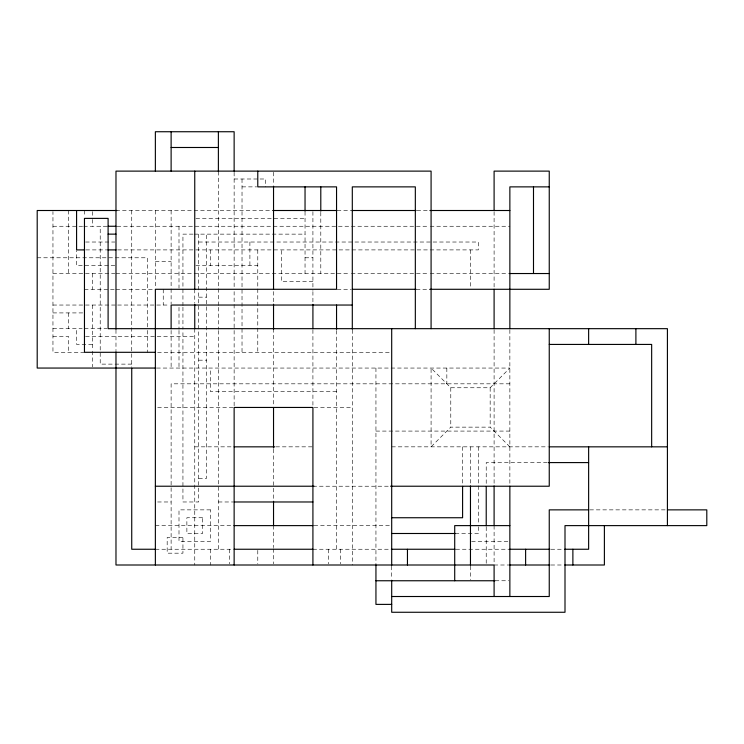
<?xml version="1.0" encoding="UTF-8"?>
<svg xmlns="http://www.w3.org/2000/svg" width="744" height="744" viewBox="0 0 744 744"><rect width="100%" height="100%" fill="white"/><g stroke="black" fill="none" stroke-linecap="round" stroke-linejoin="round"><path stroke-width="0.56" stroke-dasharray="3.72 2.79" d="M509.863 446.837L490.166 427.14L450.78 427.14L431.083 446.837L431.083 368.057L450.78 387.754L490.166 387.754L509.863 368.057L155.366 368.057M234.137 178.997L258.903 178.997M260.028 178.997L265.654 178.997L265.654 186.874M242.023 186.874L256.652 186.874M115.98 210.506L272.964 210.506M337.246 210.506L351.149 210.506M416.956 210.506L428.767 210.506M195.914 218.383L305.04 218.383M52.954 226.26L82.547 226.26M83.7 226.26L107.173 226.26M117.106 226.26L350.192 226.26M351.354 226.26L429.111 226.26M430.274 226.26L509.863 226.26M193.068 234.137L182.94 234.137L182.94 306.026M194.193 234.137L305.04 234.137M85.588 242.023L114.855 242.023M198.695 242.023L478.346 242.023L478.346 249.9L117.134 249.9M85.858 249.9L106.708 249.9M37.2 257.777L147.489 257.777L147.489 329.248M305.04 257.777L312.917 257.777M155.366 261.711L171.12 261.711M114.818 265.654L76.585 265.654L76.585 250.719M195.877 265.654L257.777 265.654M52.954 273.532L114.855 273.532M115.98 273.532L350.192 273.532M351.354 273.532L429.111 273.532M430.274 273.532L508.738 273.532M312.917 281.409L281.409 281.409L281.409 249.9M84.463 289.286L114.855 289.286M115.98 289.286L154.65 289.286M337.246 289.286L351.149 289.286M416.342 289.286L431.083 289.286M198.695 297.163L206.572 297.163M52.954 305.04L116.557 305.04M117.692 305.04L169.744 305.04M52.954 312.917L84.463 312.917M52.954 328.671L82.212 328.671M84.463 328.671L106.978 328.671M52.954 336.548L68.708 336.548L68.708 352.303M85.588 336.548L194.751 336.548M92.34 344.426L76.585 344.426L76.585 328.671M84.463 352.303L52.954 352.303L52.954 211.631M157.616 352.303L391.697 352.303M198.695 360.18L206.572 360.18M131.735 364.123L100.217 364.123L100.217 226.26M509.863 383.82L171.12 383.82L171.12 549.249M336.548 391.697L210.506 391.697L210.506 368.057M157.682 407.452L234.137 407.452L234.137 291.602M314.08 407.452L352.303 407.452M375.943 431.083L509.863 431.083M194.751 446.837L232.984 446.837M275.847 446.837L312.917 446.837M391.697 446.837L548.086 446.837M547.212 462.591L486.223 462.591L486.223 484.456M198.695 478.346L206.572 478.346L206.572 234.137M312.917 486.223L389.447 486.223M157.616 501.977L171.12 501.977M218.383 501.977L233.012 501.977M589.797 509.863L666.252 509.863M155.366 525.617L234.137 525.617M314.061 525.617L390.572 525.617M455.244 533.495L478.346 533.495L478.346 525.404M471.594 541.372L509.863 541.372M155.366 549.249L233.012 549.249M312.917 549.249L391.697 549.249M455.839 549.249L509.863 549.249M550.979 549.249L563.654 549.249M494.1 565.003L509.863 565.003M550.979 565.003L563.654 565.003M495.225 580.757L508.738 580.757M509.863 329.834L509.863 485.069M494.1 211.668L494.1 288.123M494.1 329.834L494.1 484.809M494.1 525.617L494.1 563.878M490.166 387.754L490.166 427.14M486.223 527.031L486.223 563.878M478.346 446.837L478.346 524.25M470.468 249.9L470.468 288.123M470.468 446.837L470.468 484.809M470.468 566.128L470.468 579.632M462.591 446.837L462.591 484.028M450.78 387.754L450.78 427.14M446.837 368.057L446.837 383.82M391.697 566.165L391.697 579.12M375.943 368.057L375.943 565.003M352.303 329.834L352.303 565.003M340.492 549.249L340.492 563.878M336.548 330.457L336.548 549.249M328.671 549.249L328.671 563.878M320.794 212.291L320.794 273.532M312.917 211.668L312.917 290.439M312.917 291.602L312.917 303.189M312.917 329.834L312.917 406.289M305.04 211.631L305.04 273.532M273.532 172.245L273.532 185.024M273.532 291.536L273.532 303.189M273.532 328.671L273.532 406.289M273.532 449.153L273.532 500.126M273.532 525.617L273.532 547.621M273.532 548.784L273.532 563.84M257.777 249.9L257.777 352.303M257.777 550.374L257.777 563.878M249.9 242.023L249.9 265.654M242.023 178.997L242.023 352.303M234.137 172.282L234.137 289.286M229.412 549.249L229.412 563.878M218.383 171.548L218.383 306.203M218.383 307.356L218.383 329.369M218.383 330.522L218.383 549.249M210.506 249.9L210.506 265.654M210.506 549.249L210.506 565.003M198.695 234.137L198.695 501.977L182.94 501.977L182.94 330.382M194.751 289.286L194.751 303.189M194.751 328.671L194.751 565.003M182.94 307.188L182.94 329.22M178.997 226.26L178.997 288.161M178.997 307.346L178.997 329.248M178.997 330.401L178.997 368.057M171.12 210.506L171.12 288.161M171.12 288.904L171.12 303.887M171.12 330.401L171.12 368.057M163.243 289.286L163.243 305.04M155.366 210.506L155.366 288.542M147.489 330.401L147.489 352.303M131.735 210.506L131.735 366.904M115.98 329.834L115.98 350.684M92.34 211.631L92.34 218.383M92.34 219.508L92.34 226.26M92.34 273.532L92.34 289.286M92.34 305.04L92.34 350.052M92.34 351.177L92.34 366.932M84.463 210.506L84.463 216.234M68.708 210.506L68.708 273.532M68.708 312.917L68.708 328.671M210.506 509.863L178.997 509.863L178.997 541.372L210.506 541.372L210.506 509.863M202.628 517.74L186.874 517.74L186.874 533.495L202.628 533.495L202.628 517.74M182.94 537.428L167.177 537.428L167.177 553.183L182.94 553.183L182.94 537.428"/><path stroke-width="1.12" d="M171.12 147.489L218.383 147.489M549.249 186.874L509.863 186.874L509.863 328.671M116.975 210.506L37.2 210.506L37.2 368.057L155.794 368.057M272.964 210.506L336.837 210.506M351.931 210.506L416.026 210.506M429.92 210.506L509.863 210.506M108.103 226.26L115.98 226.26M108.103 234.137L115.98 234.137M84.695 249.9L76.585 249.9L76.585 210.506M107.871 249.9L115.98 249.9M509.863 273.532L549.249 273.532M352.303 289.286L416.026 289.286M429.92 289.286L549.249 289.286L549.249 171.12L494.1 171.12L494.1 210.506M352.303 305.04L171.12 305.04L171.12 328.671M549.249 344.426L651.66 344.426L651.66 446.837M155.366 352.303L84.463 352.303L84.463 218.383L108.103 218.383L108.103 328.671L667.414 328.671L667.414 525.617M234.137 446.837L274.685 446.837M549.249 446.837L667.414 446.837M548.365 462.591L588.634 462.591M155.366 486.223L314.08 486.223M390.535 486.223L549.249 486.223L549.249 328.671M234.137 501.977L312.917 501.977M588.634 509.863L549.249 509.863L549.249 596.511L391.697 596.511M667.414 509.863L706.8 509.863L706.8 525.617L565.003 525.617L565.003 612.266L391.697 612.266L391.697 580.264M391.697 517.74L462.591 517.74L462.591 486.353M234.137 525.617L312.917 525.617M509.863 525.617L454.714 525.617L454.714 580.757M391.697 533.495L455.244 533.495M155.366 549.249L131.735 549.249L131.735 368.206M234.137 549.249L312.917 549.249M391.697 549.249L454.984 549.249M509.863 549.249L549.825 549.249M564.808 549.249L588.634 549.249L588.634 446.837M509.863 565.003L549.825 565.003M564.808 565.003L604.388 565.003L604.388 525.617M375.943 580.757L494.927 580.757M391.697 604.388L375.943 604.388L375.943 565.003M635.897 328.671L635.897 344.426M588.634 328.671L588.634 344.426M572.88 549.249L572.88 565.003M533.495 186.874L533.495 273.532M525.617 549.249L525.617 565.003M509.863 486.223L509.863 596.511M494.1 289.286L494.1 328.671M494.1 485.962L494.1 525.087M494.1 596.511L494.1 565.003L115.98 565.003L115.98 351.847M486.223 486.753L486.223 525.878M470.468 485.962L470.468 525.087M470.468 525.617L470.468 565.003M431.083 328.671L431.083 171.12L115.98 171.12L115.98 329.267M415.329 328.671L415.329 186.874L352.303 186.874L352.303 329.201M407.452 549.249L407.452 565.003M391.697 328.671L391.697 565.328M336.548 305.04L336.548 329.304M320.794 186.874L320.794 211.138M312.917 304.343L312.917 328.671M312.917 565.003L312.917 407.452L234.137 407.452L234.137 565.003M305.04 186.874L305.04 211.138M273.532 186.177L273.532 289.286M273.532 304.184L273.532 329.387M273.532 407.452L273.532 448M273.532 501.289L273.532 525.617M257.777 171.12L257.777 186.874L336.548 186.874L336.548 289.286L155.366 289.286L155.366 565.003M234.137 171.12L234.137 131.735L155.366 131.735L155.366 171.12M218.383 131.735L218.383 171.548M194.751 171.12L194.751 289.286M194.751 304.343L194.751 328.671M171.12 131.735L171.12 171.12"/></g></svg>
